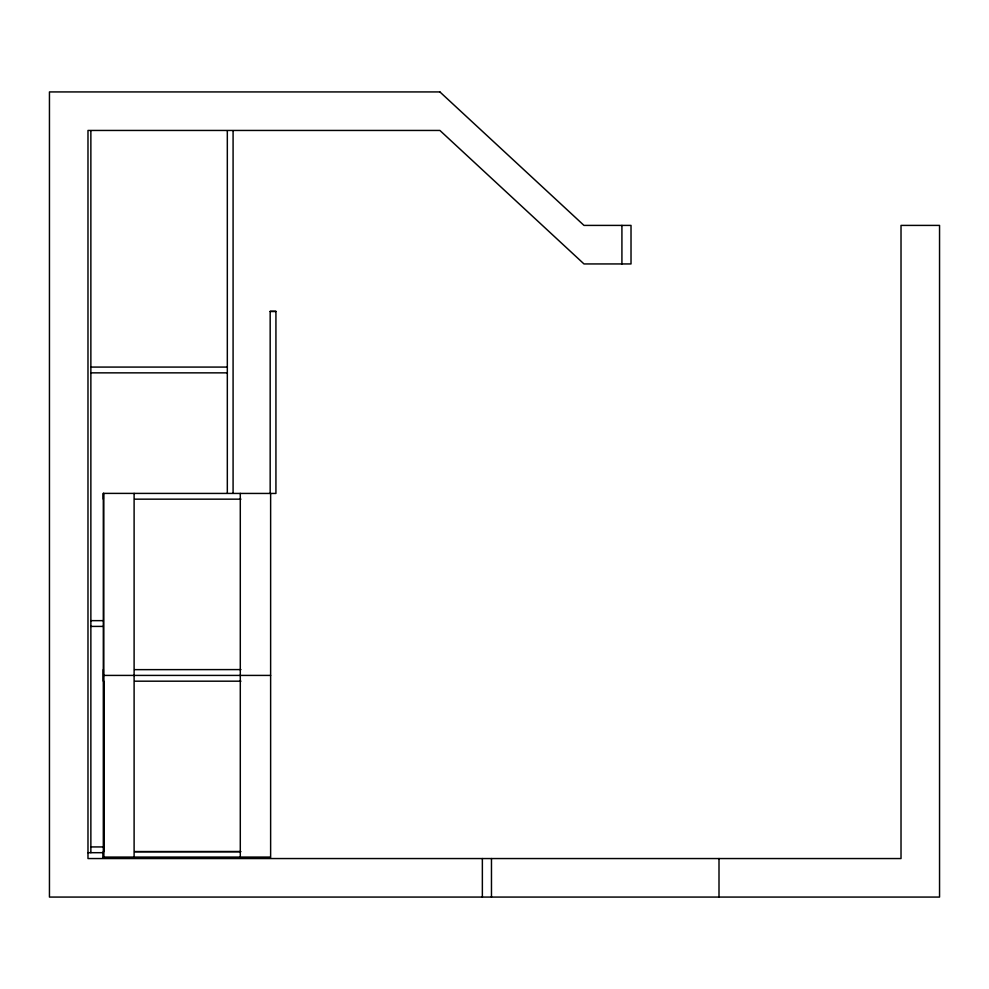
<?xml version="1.0" encoding="UTF-8"?>
<svg xmlns="http://www.w3.org/2000/svg" width="989" height="989" viewBox="0 0 989 989"><rect width="100%" height="100%" fill="white"/><g stroke="black" fill="none" stroke-linecap="round" stroke-linejoin="round"><path stroke-width="1.48" d="M270.627 493.387L270.627 857.438L103.313 857.438L103.313 493.387L275.931 493.449L275.931 311.362L270.17 311.362L270.17 493.449M103.771 857.438L103.771 493.387M134.108 857.438L134.108 493.387M240.29 857.438L240.29 493.387M270.17 311.424L275.931 311.424M90.864 367.08L227.383 367.08M90.864 372.853L227.383 372.853M134.615 499.161L240.92 499.161M90.864 620.647L103.128 620.647M90.864 626.408L103.128 626.408M134.615 669.652L240.92 669.59M103.771 675.413L270.627 675.413M134.615 681.186L240.92 681.186M90.864 846.93L103.128 846.93M134.677 851.616L240.92 851.616L134.615 851.677M87.984 852.691L103.128 852.691M103.313 857.376L270.17 857.376M719.003 858.551L719.003 897.072M621.92 225.405L621.92 263.939M491.471 858.551L491.471 897.072M482.36 858.551L482.36 897.072M233.083 130.771L233.083 493.276M227.322 130.771L227.322 493.276M103.771 681.186L103.771 851.677M103.313 493.387L103.313 499.161M103.313 669.59L103.313 681.186M103.313 851.616L103.313 857.438M90.864 130.771L90.864 852.691M439.895 91.928L49.45 91.928L49.45 897.072L939.55 897.072L939.55 225.405L901.016 225.405L901.016 858.551L87.984 858.551L87.984 130.449L439.895 130.449L583.992 263.939L631.019 263.939L631.019 225.405L583.992 225.405L439.895 91.928"/></g></svg>
